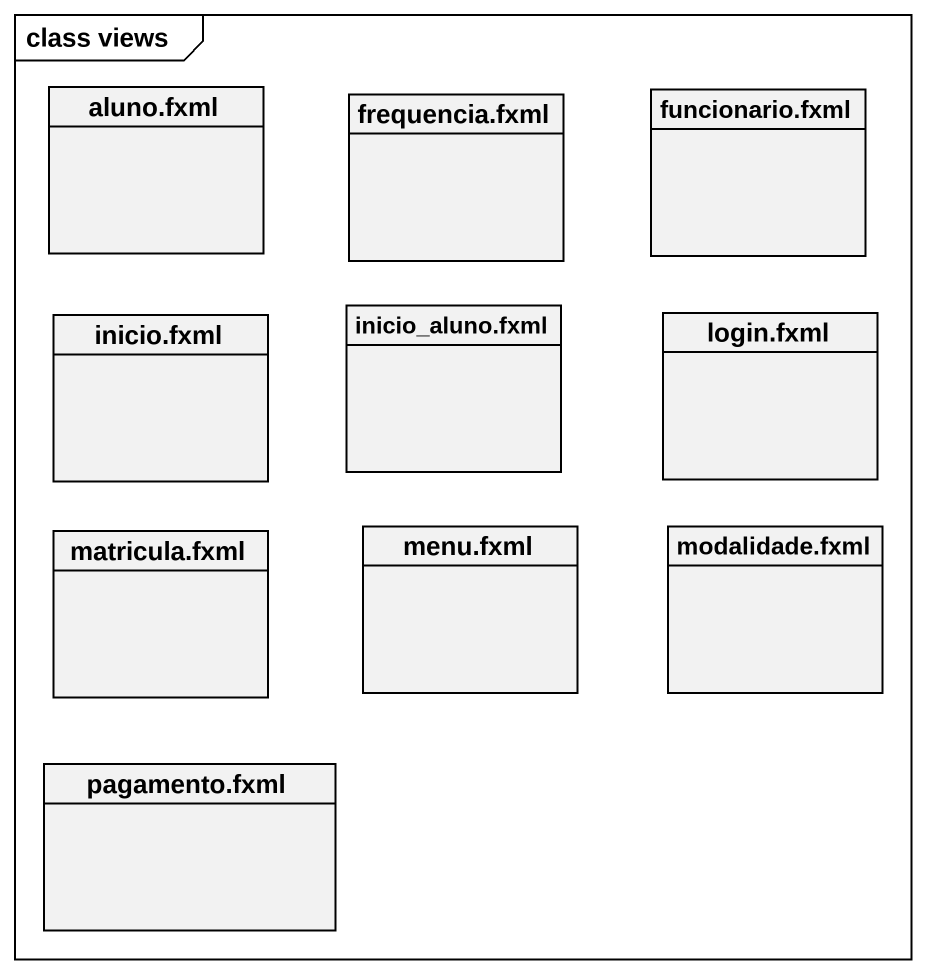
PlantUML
@startuml
mainframe class views
hide circle
hide empty members
class "aluno.fxml" as aluno_fxml
class "frequencia.fxml" as frequencia_fxml
class "funcionario.fxml" as funcionario_fxml
class "inicio.fxml" as inicio_fxml
class "inicio_aluno.fxml" as inicio_aluno_fxml
class "login.fxml" as login_fxml
class "matricula.fxml" as matricula_fxml
class "menu.fxml" as menu_fxml
class "modalidade.fxml" as modalidade_fxml
class "pagamento.fxml" as pagamento_fxml
@enduml
